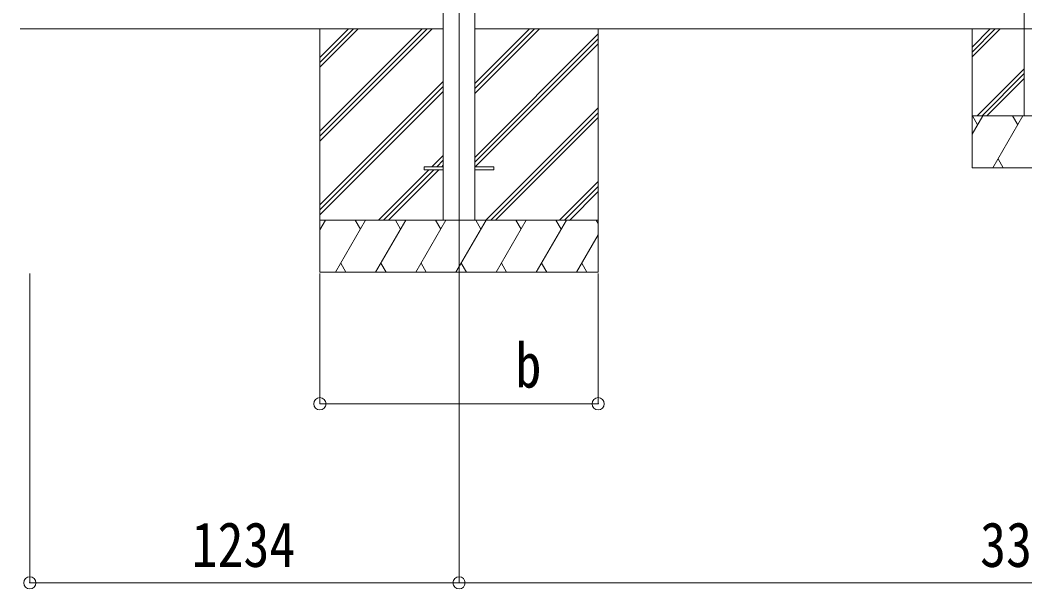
# Model space of a CAD drawing. Units: millimetres at full size. Extents: x -9783 to 9892, y -6828 to 6752.
# Drawn here: x 2768 to 5657, y -2579 to -944 of the extents above; entities that cross this region are included whole.
import ezdxf
from ezdxf.enums import TextEntityAlignment as Align

# ---------------------------------------------------------------- set-up
doc = ezdxf.new("R2010")
doc.units = ezdxf.units.MM
doc.header["$LTSCALE"] = 35
doc.header["$PDMODE"] = 32
doc.header["$PDSIZE"] = 35
for name, color, linetype, lineweight in [('0-0_0', 7, 'Continuous', 9), ('0-1_本体', 4, 'Continuous', 9), ('0-2_部品', 7, 'Continuous', 9), ('0-8_PARTS2', 2, 'Continuous', 9), ('0-A_寸法', 6, 'Continuous', 9), ('1-0_FRAME', 7, 'Continuous', 9), ('1-1_GLASS', 4, 'Continuous', 9)]:
    doc.layers.add(name, color=color, linetype=linetype, lineweight=lineweight)
doc.styles.add('ＭＳ ゴシック', font='')
doc.styles.get('ＭＳ ゴシック').set_extended_font_data('MS Gothic')

msp = doc.modelspace()

# ---------------------------------------------------------------- linework, layer by layer
at = {"layer": '0-0_0'}
for p, q in [((2768, -968.88), (3984.76, -968.88)), ((3629.96, -1050.93), (3712.01, -968.88)), ((3629.96, -1065.07), (3726.15, -968.88)), ((3629.96, -1079.21), (3740.3, -968.88)), ((3629.96, -1291.34), (3952.43, -968.88)), ((3629.96, -1277.2), (3938.29, -968.88)), ((3629.96, -1263.06), (3924.14, -968.88)), ((3629.96, -968.88), (3629.96, -1668.88)), ((4075.16, -968.88), (7284.76, -968.88)), ((4075.16, -1126.22), (4232.51, -968.88)), ((4075.16, -1140.37), (4246.65, -968.88)), ((4075.16, -1154.51), (4260.8, -968.88)), ((4429.96, -968.88), (4429.96, -1668.88)), ((4075.16, -1338.35), (4429.96, -983.56)), ((4075.16, -1352.5), (4429.96, -997.7)), ((4076.58, -1365.22), (4429.96, -1011.84)), ((3629.96, -1475.19), (3984.76, -1120.39)), ((3629.96, -1489.33), (3984.76, -1134.53)), ((3629.96, -1503.47), (3984.76, -1148.67)), ((4106.77, -1518.88), (4429.96, -1195.69)), ((4120.91, -1518.88), (4429.96, -1209.83)), ((4135.06, -1518.88), (4429.96, -1223.97)), ((3952.06, -1365.22), (3984.76, -1332.52)), ((3966.2, -1365.22), (3984.76, -1346.66)), ((3798.41, -1518.88), (3943.06, -1374.22)), ((3812.55, -1518.88), (3957.2, -1374.22)), ((3826.69, -1518.88), (3971.35, -1374.22)), ((3980.35, -1365.22), (3984.76, -1360.8)), ((4318.91, -1518.88), (4429.96, -1407.82)), ((4333.05, -1518.88), (4429.96, -1421.96)), ((4347.19, -1519.72), (4429.96, -1436.95)), ((3629.96, -1546.38), (3645.84, -1518.88)), ((4429.96, -1518.88), (3629.96, -1518.88)), ((3674.71, -1668.88), (3761.31, -1518.88)), ((3746.31, -1544.86), (3731.31, -1518.88)), ((3790.18, -1668.88), (3876.78, -1518.88)), ((3861.78, -1544.86), (3846.78, -1518.88)), ((3905.65, -1668.88), (3992.25, -1518.88)), ((3977.25, -1544.86), (3962.25, -1518.88)), ((4021.12, -1668.88), (4107.72, -1518.88)), ((4092.72, -1544.86), (4077.72, -1518.88)), ((4136.59, -1668.88), (4223.19, -1518.88)), ((4208.19, -1544.86), (4193.19, -1518.88)), ((4252.06, -1668.88), (4338.66, -1518.88)), ((4308.66, -1518.88), (4323.66, -1544.86)), ((4424.13, -1518.88), (4429.96, -1528.98)), ((4367.53, -1668.88), (4429.96, -1560.74)), ((3689.71, -1642.9), (3704.71, -1668.88)), ((3805.18, -1642.9), (3820.18, -1668.88)), ((3920.65, -1642.9), (3935.65, -1668.88)), ((4036.12, -1642.9), (4051.12, -1668.88)), ((4151.59, -1642.9), (4166.59, -1668.88)), ((4267.06, -1642.9), (4282.06, -1668.88)), ((4382.53, -1642.9), (4397.53, -1668.88)), ((3629.96, -1668.88), (4429.96, -1668.88))]:
    msp.add_line(p, q, dxfattribs=at)
at = {"layer": '0-1_本体'}
for p, q in [((3984.76, 1338.1), (3984.76, -1518.88)), ((4075.16, 1338.1), (4075.16, -1518.88))]:
    msp.add_line(p, q, dxfattribs=at)
at = {"layer": '0-2_部品', "color": 4}
for p, q in [((3929.96, -1365.22), (3984.76, -1365.22)), ((3929.96, -1365.22), (3929.96, -1374.22)), ((3929.96, -1374.22), (3984.76, -1374.22)), ((4075.16, -1365.22), (4129.96, -1365.22)), ((4075.16, -1374.22), (4129.96, -1374.22)), ((4129.96, -1365.22), (4129.96, -1374.22))]:
    msp.add_line(p, q, dxfattribs=at)
at = {"layer": '0-8_PARTS2'}
msp.add_line((4029.96, 1469.16), (4029.96, -1736.87), dxfattribs=at)
at = {"layer": '0-A_寸法'}
for p, q in [((2795.97, -2561.76), (2795.97, -1672.36)), ((3629.96, -2046.77), (3629.96, -1672.36)), ((4029.96, -2561.76), (4029.96, -1672.36)), ((2795.97, -2561.76), (4029.96, -2561.76)), ((4029.96, -2561.76), (7329.96, -2561.76))]:
    msp.add_line(p, q, dxfattribs=at)
msp.add_lwpolyline([(3629.96, -2046.77), (4429.96, -2046.77), (4429.96, -1672.36)], dxfattribs=at)
for p in [(3629.96, -2046.77), (4429.96, -2046.77), (2795.97, -2561.76), (4029.96, -2561.76)]:
    msp.add_point(p, dxfattribs=at)
at = {"layer": '1-0_FRAME'}
for p, q in [((5504.96, -968.88), (5504.96, -1368.88)), ((5504.96, -1021.23), (5557.31, -968.88)), ((5504.96, -1035.37), (5571.45, -968.88)), ((5504.96, -1049.51), (5585.6, -968.88)), ((5519.44, -1218.88), (5654.96, -1083.36)), ((5533.59, -1218.88), (5654.96, -1097.5)), ((5547.73, -1218.88), (5654.96, -1111.64)), ((5504.96, -1271.99), (5535.63, -1218.88)), ((5504.96, -1218.88), (5854.96, -1218.88)), ((5520.63, -1244.86), (5505.63, -1218.88)), ((5564.5, -1368.88), (5651.1, -1218.88)), ((5636.1, -1244.86), (5621.1, -1218.88)), ((5579.5, -1342.9), (5594.5, -1368.88)), ((5504.96, -1368.88), (5854.96, -1368.88))]:
    msp.add_line(p, q, dxfattribs=at)
at = {"layer": '1-1_GLASS'}
msp.add_line((5654.96, 1326.01), (5654.96, -1218.88), dxfattribs=at)

# ---------------------------------------------------------------- texts
at = {"layer": '0-A_寸法', "color": 7, "style": 'ＭＳ ゴシック', "width": 0.85}
for s, p in [('b', (4191.96, -2038.77)), ('1234', (3260.97, -2554.76)), ('3300', (5527.96, -2554.76))]:
    msp.add_text(s, height=129, dxfattribs=at).set_placement(p, align=Align.BOTTOM_LEFT)

doc.saveas('drawing.dxf')
